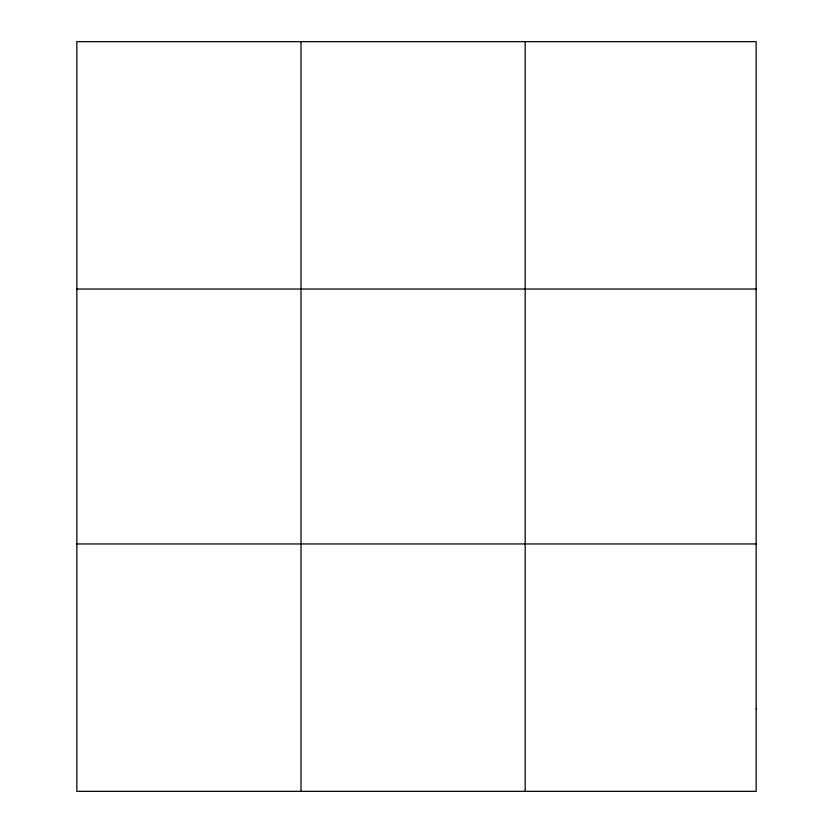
<?xml version="1.0" encoding="UTF-8"?>
<svg xmlns="http://www.w3.org/2000/svg" width="833" height="833" viewBox="0 0 833 833"><rect width="100%" height="100%" fill="white"/><g stroke="black" fill="none" stroke-linecap="round" stroke-linejoin="round"><path stroke-width="1.25" d="M76.844 289.051L756.156 289.051M76.844 543.949L756.156 543.949M525.186 41.65L525.186 791.35M301.015 41.65L301.015 791.35M756.156 708.883L756.156 791.35L76.844 791.35L76.844 41.65L756.156 41.65L756.156 708.883"/></g></svg>
